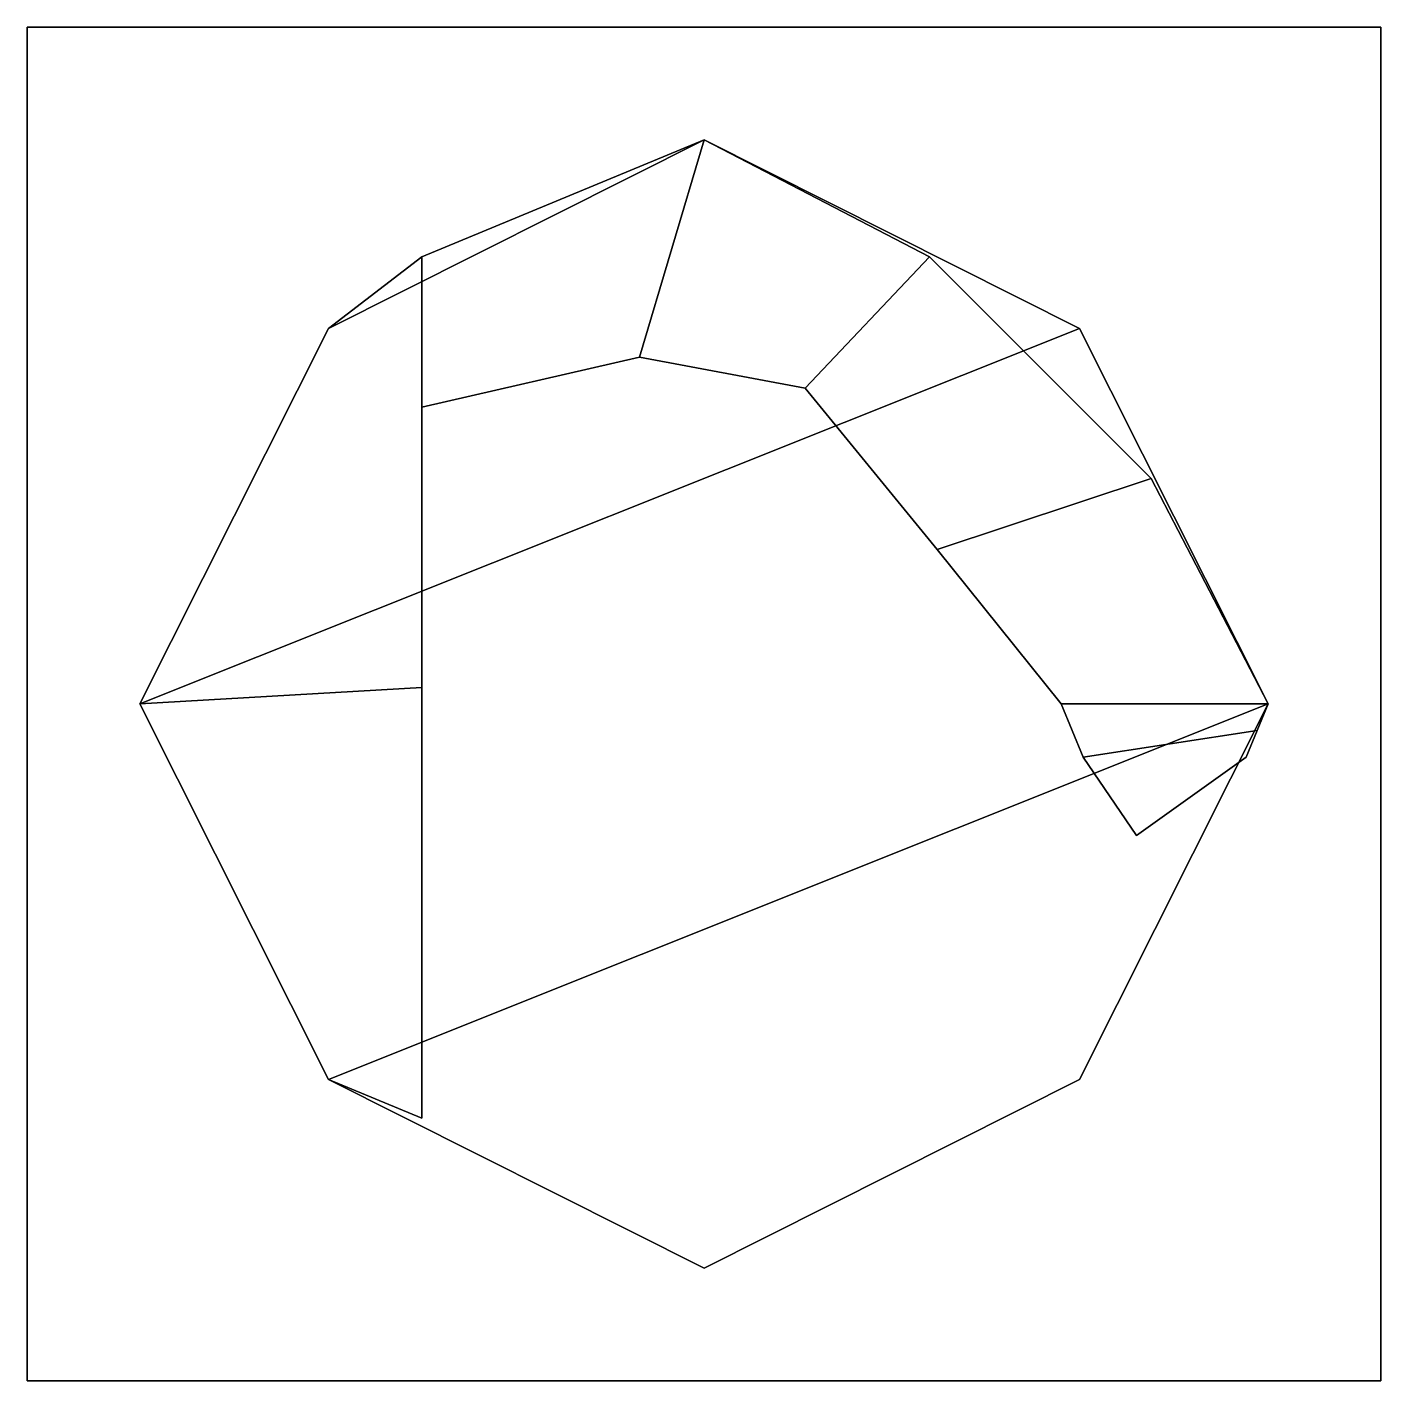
# Model space of a CAD drawing. Extents: x -9 to 9, y -9 to 9.
import ezdxf

# ---------------------------------------------------------------- set-up
doc = ezdxf.new("R2010")
doc.units = 0
doc.header["$MEASUREMENT"] = 0
doc.layers.add('ACESSORIO', color=254, linetype='Continuous')

msp = doc.modelspace()

# ---------------------------------------------------------------- linework, layer by layer
at = {"layer": 'ACESSORIO', "linetype": 'ByBlock'}
for points in [[(-9, 9, -0.05), (-9, 9, 0.05), (-9, -9, 0.05), (-9, -9, -0.05)], [(9, 9, 0.05), (9, 9, -0.05), (-9, 9, -0.05), (-9, 9, 0.05)], [(9, -9, 0.05), (-9, -9, 0.05), (-9, 9, 0.05), (9, 9, 0.05)], [(9, 9, -0.05), (-9, 9, -0.05), (-9, -9, -0.05), (9, -9, -0.05)], [(9, -9, -0.05), (9, -9, 0.05), (9, 9, 0.05), (9, 9, -0.05)], [(-7.5, 0, 5.5), (-4.993, 4.993, 5.5), (0, 7.5, 5.5), (4.993, 4.993, 5.5)], [(-7.5, 0, -0.5), (4.993, 4.993, -0.5), (0, 7.5, -0.5), (-4.993, 4.993, -0.5)], [(0, 7.5, -0.5), (0, 7.5, 5.5), (-4.993, 4.993, 5.5), (-4.993, 4.993, -0.5)], [(-3.75, 5.946, 10), (0, 7.5, 10), (0, 7.5, 11.5), (-3.75, 5.946, 11.5)], [(-3.75, 3.946, 11.5), (-3.75, 5.946, 11.5), (0, 7.5, 11.5), (-0.859, 4.611, 11.5)], [(-3.75, 3.946, 10), (-0.859, 4.611, 10), (0, 7.5, 10), (-3.75, 5.946, 10)], [(-0.859, 4.611, 11.5), (0, 7.5, 11.5), (3, 5.946, 11.5), (1.345, 4.199, 11.5)], [(-0.859, 4.611, 10), (1.345, 4.199, 10), (3, 5.946, 10), (0, 7.5, 10)], [(4.993, 4.993, -0.5), (4.993, 4.993, 5.5), (0, 7.5, 5.5), (0, 7.5, -0.5)], [(3, 5.946, 10), (3, 5.946, 11.5), (0, 7.5, 11.5), (0, 7.5, 10)], [(-3.75, 5.946, 11.5), (-3.75, 0.219, 11.5), (-7.5, 0, 11.5), (-4.993, 4.993, 11.5)], [(-7.5, 0, 5.5), (-3.75, 0.219, 5.5), (-3.75, 5.946, 5.5), (-4.993, 4.993, 5.5)], [(-3.75, 5.946, 11.5), (-4.993, 4.993, 11.5), (-4.993, 4.993, 5.5), (-3.75, 5.946, 5.5)], [(-3.75, 3.946, 10), (-3.75, 5.946, 10), (-3.75, 5.946, 11.5), (-3.75, 3.946, 11.5)], [(-3.75, -5.507, 11.5), (-3.75, 5.946, 11.5), (-3.75, 5.946, 5.5), (-3.75, -5.507, 5.5)], [(1.345, 4.199, 11.5), (3, 5.946, 11.5), (5.946, 3, 11.5), (3.1, 2.054, 11.5)], [(1.345, 4.199, 10), (3.1, 2.054, 10), (5.946, 3, 10), (3, 5.946, 10)], [(5.946, 3, 11.5), (3, 5.946, 11.5), (3, 5.946, 10), (5.946, 3, 10)], [(-4.993, 4.993, 11.5), (-7.5, 0, 11.5), (-7.5, 0, 5.5), (-4.993, 4.993, 5.5)], [(-4.993, -4.993, 5.5), (-7.5, 0, 5.5), (4.993, 4.993, 5.5), (7.5, 0, 5.5)], [(-7.5, 0, -0.5), (-4.993, -4.993, -0.5), (7.5, 0, -0.5), (4.993, 4.993, -0.5)], [(-4.993, 4.993, -0.5), (-4.993, 4.993, 5.5), (-7.5, 0, 5.5), (-7.5, 0, -0.5)], [(7.5, 0, -0.5), (7.5, 0, 5.5), (4.993, 4.993, 5.5), (4.993, 4.993, -0.5)], [(-3.75, 3.946, 10), (-3.75, 3.946, 11.5), (-0.859, 4.611, 11.5), (-0.859, 4.611, 10)], [(-0.859, 4.611, 10), (-0.859, 4.611, 11.5), (1.345, 4.199, 11.5), (1.345, 4.199, 10)], [(1.345, 4.199, 10), (1.345, 4.199, 11.5), (3.1, 2.054, 11.5), (3.1, 2.054, 10)], [(3.1, 2.054, 11.5), (5.946, 3, 11.5), (7.5, 0, 11.5), (4.75, 0, 11.5)], [(3.1, 2.054, 10), (4.75, 0, 10), (7.5, 0, 10), (5.946, 3, 10)], [(7.5, 0, 11.5), (5.946, 3, 11.5), (5.946, 3, 10), (7.5, 0, 10)], [(3.1, 2.054, 11.5), (4.75, 0, 11.5), (4.75, 0, 10), (3.1, 2.054, 10)], [(-7.5, 0, 11.5), (-3.75, 0.219, 11.5), (-3.75, -5.507, 11.5), (-4.993, -4.993, 11.5)], [(-7.5, 0, 5.5), (-4.993, -4.993, 5.5), (-3.75, -5.507, 5.5), (-3.75, 0.219, 5.5)], [(-7.5, 0, -0.5), (-7.5, 0, 5.5), (-4.993, -4.993, 5.5), (-4.993, -4.993, -0.5)], [(-7.5, 0, 11.5), (-4.993, -4.993, 11.5), (-4.993, -4.993, 5.5), (-7.5, 0, 5.5)], [(-4.993, -4.993, 5.5), (7.5, 0, 5.5), (4.993, -4.993, 5.5), (0, -7.5, 5.5)], [(-4.993, -4.993, -0.5), (0, -7.5, -0.5), (4.993, -4.993, -0.5), (7.5, 0, -0.5)], [(4.75, 0, 11.5), (7.5, 0, 11.5), (7.354, -0.354, 11.5), (5.043, -0.707, 11.5)], [(4.75, 0, 10), (5.043, -0.707, 10), (7.354, -0.354, 10), (7.5, 0, 10)], [(4.75, 0, 11.5), (5.043, -0.707, 11.5), (5.043, -0.707, 10), (4.75, 0, 10)], [(4.993, -4.993, -0.5), (4.993, -4.993, 5.5), (7.5, 0, 5.5), (7.5, 0, -0.5)], [(7.207, -0.707, 10), (7.207, -0.707, 11.5), (7.5, 0, 11.5), (7.5, 0, 10)], [(5.043, -0.707, 11.5), (7.354, -0.354, 11.5), (7.207, -0.707, 11.5), (5.75, -1.75, 11.5)], [(5.043, -0.707, 10), (5.75, -1.75, 10), (7.207, -0.707, 10), (7.354, -0.354, 10)], [(5.043, -0.707, 11.5), (5.75, -1.75, 11.5), (5.75, -1.75, 10), (5.043, -0.707, 10)], [(5.75, -1.75, 11.5), (7.207, -0.707, 11.5), (7.207, -0.707, 10), (5.75, -1.75, 10)], [(-4.993, -4.993, -0.5), (-4.993, -4.993, 5.5), (0, -7.5, 5.5), (0, -7.5, -0.5)], [(-4.993, -4.993, 5.5), (-4.993, -4.993, 11.5), (-3.75, -5.507, 11.5), (-3.75, -5.507, 5.5)], [(0, -7.5, -0.5), (0, -7.5, 5.5), (4.993, -4.993, 5.5), (4.993, -4.993, -0.5)], [(-9, -9, -0.05), (-9, -9, 0.05), (9, -9, 0.05), (9, -9, -0.05)]]:
    msp.add_3dface(points, dxfattribs=at)
at = {"layer": 'ACESSORIO'}
for points, invisible_edges in [([(-3.75, 5.946, 10), (-3.75, 3.946, 10), (-0.859, 4.611, 10), (0, 7.5, 10)], 4), ([(-0.859, 4.611, 10), (0, 7.5, 10), (3, 5.946, 10), (1.345, 4.199, 10)], 5), ([(4.993, -4.993, -0.5), (-7.5, 0, -0.5), (-4.993, -4.993, -0.5), (0, -7.5, -0.5)], 1)]:
    msp.add_3dface(points, dxfattribs=dict(at, invisible_edges=invisible_edges))

doc.saveas('drawing.dxf')
